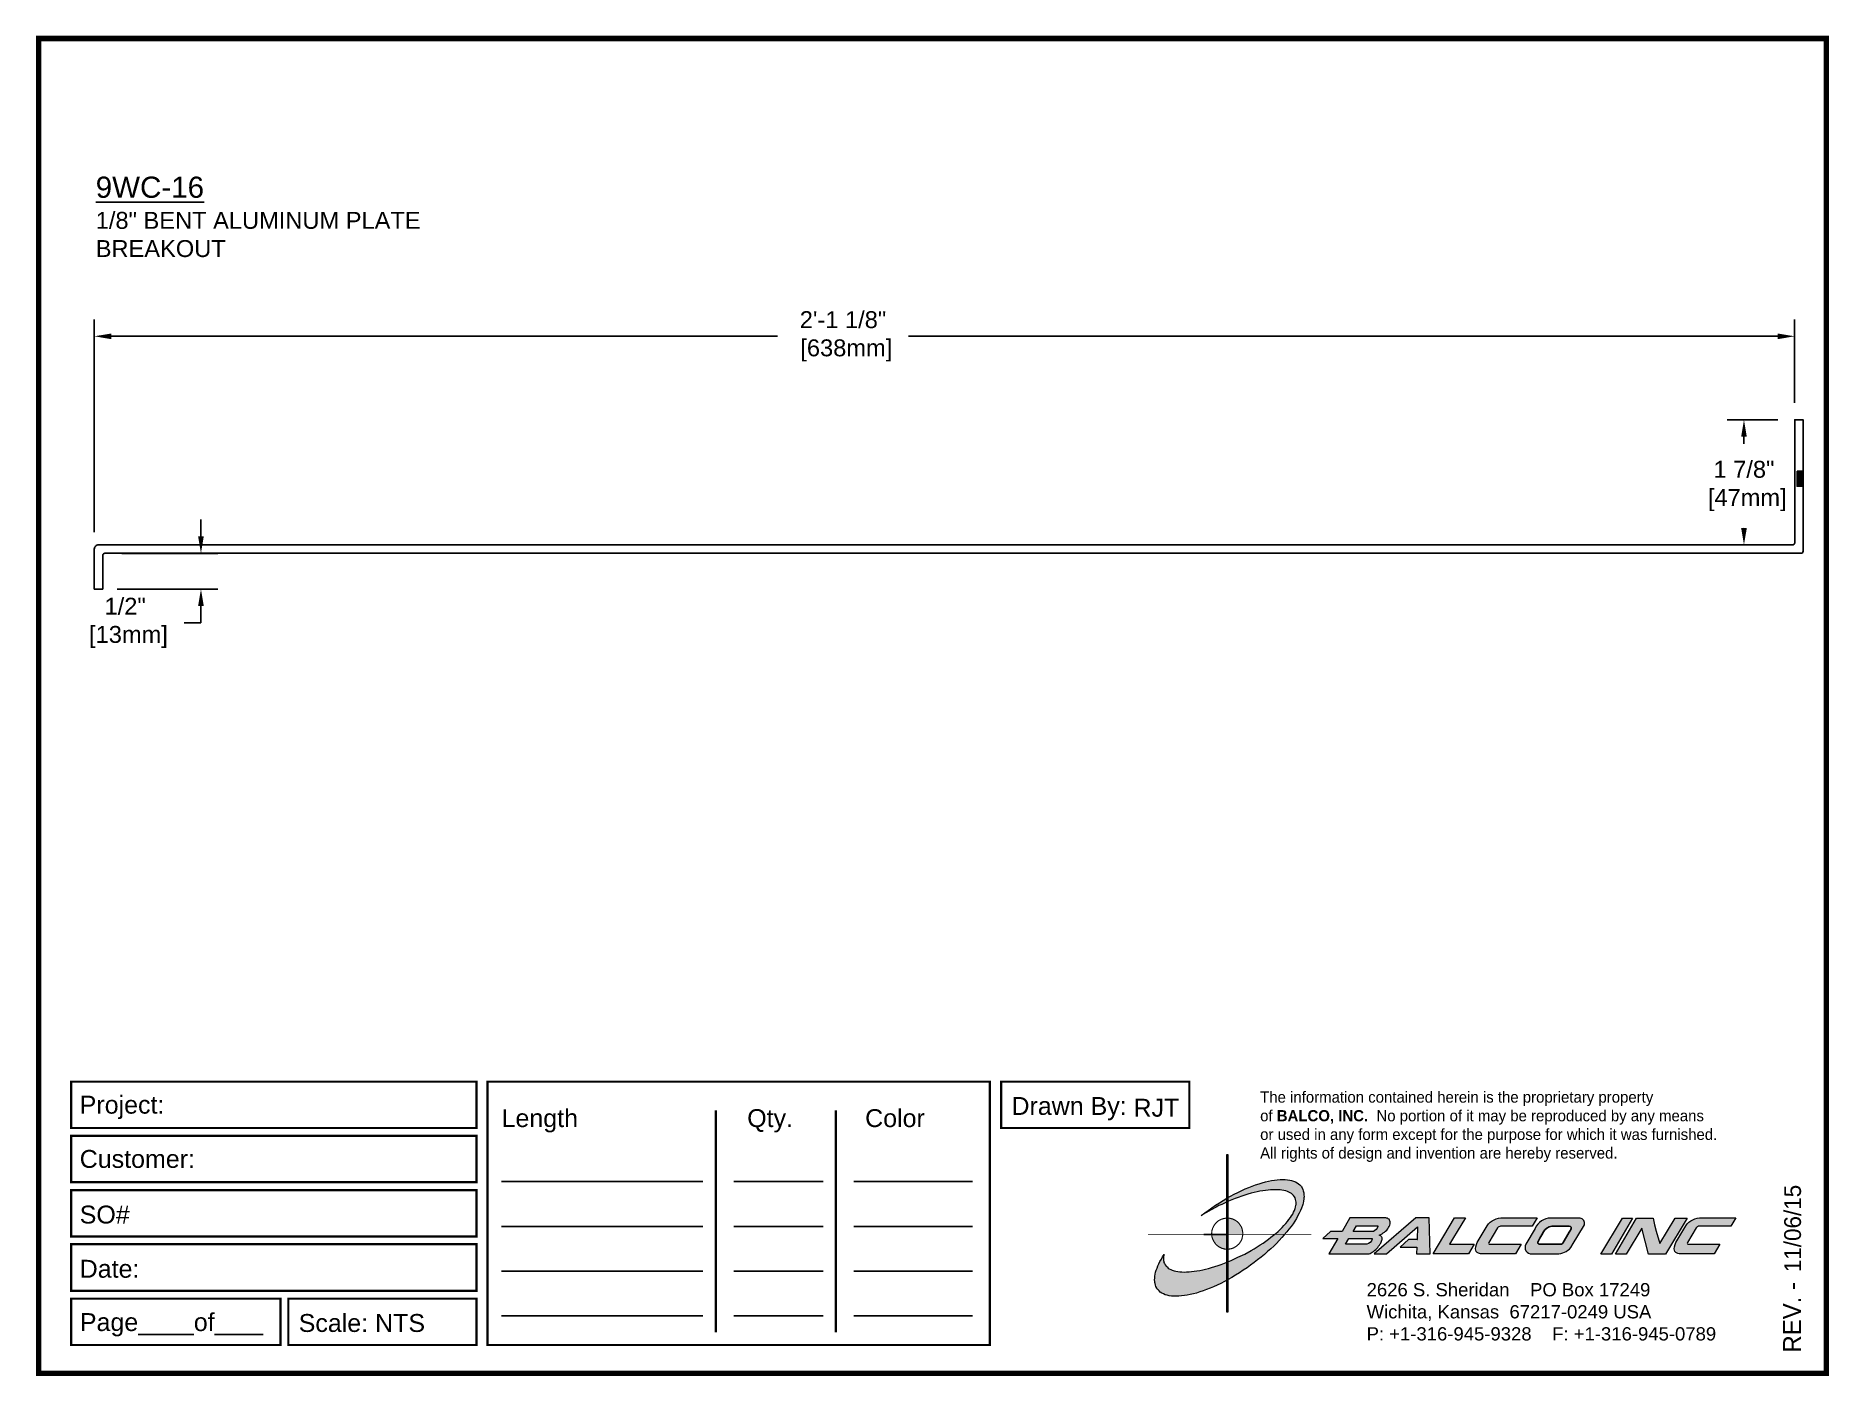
# Paper-space layout 'Breakout' of a CAD drawing. Header units: inches. Extents: x 0 to 10, y 0 to 7.5.
# The model-space entities are those that its viewports show. They can reach past a viewport. Long polylines and large blocks are cut down to what shows.
import ezdxf

# ---------------------------------------------------------------- set-up
doc = ezdxf.new("R2010")
doc.units = ezdxf.units.IN
doc.header["$MEASUREMENT"] = 0
for name, color, linetype in [('Border', 7, 'Continuous'), ('DIMENSIONS', 3, 'Continuous'), ('METALS', 7, 'Continuous'), ('TEXT', 2, 'Continuous')]:
    doc.layers.add(name, color=color, linetype=linetype)
doc.styles.add('ARIAL', font='arial.ttf')
doc.styles.add('Copyright', font='ERASDEMI.TTF')
doc.dimstyles.new('Arial', dxfattribs={"dimtxt": 0.25, "dimasz": 0.25, "dimexe": 0.25, "dimexo": 0.25, "dimgap": 0.25, "dimtad": 0, "dimtih": 1, "dimtoh": 1, "dimdec": 4, "dimzin": 3, "dimdsep": 46, "dimlunit": 4, "dimtxsty": 'ARIAL', "dimcen": 0.25, "dimadec": 0, "dimazin": 0, "dimtfac": 1, "dimtdec": 4, "dimtofl": 0, "dimtmove": 0, "dimatfit": 3, "dimfxl": 0, "dimfrac": 2, "dimtolj": 1, "dimtzin": 0, "dimarcsym": 0})

# ---------------------------------------------------------------- blocks, each defined once
blk = doc.blocks.new('ACADlogo')
h = blk.add_hatch(color=256)
h.paths.add_polyline_path([(-3.346, 1.223), (-3.351, 1.223), (-3.351, 0.979), (-3.346, 0.982)])
h.paths.add_polyline_path([(-3.346, 0.961), (-3.351, 0.959), (-3.351, 0.868), (-3.346, 0.868)])
h.paths.add_polyline_path([(-3.346, 0.777), (-3.351, 0.777), (-3.351, 0.699), (-3.351, 0.695), (-3.35, 0.695), (-3.346, 0.695)])
h.paths.add_polyline_path([(-3.346, 0.864), (-3.346, 0.868), (-3.35, 0.868), (-3.351, 0.868), (-3.351, 0.777), (-3.346, 0.777), (-3.346, 0.778), (-3.348, 0.778)])
h.paths.add_polyline_path([(-3.346, 0.524), (-3.351, 0.521), (-3.351, 0.342), (-3.346, 0.342)])
h.paths.add_polyline_path([(-3.346, 0.695), (-3.351, 0.695), (-3.351, 0.621), (-3.346, 0.623)])
h.paths.add_polyline_path([(-3.346, 0.623), (-3.351, 0.621), (-3.351, 0.521), (-3.346, 0.524)])
h.paths.add_polyline_path([(-3.346, 0.982), (-3.351, 0.979), (-3.351, 0.959), (-3.346, 0.961)])
h = blk.add_hatch(color=175)
h.paths.add_polyline_path([(-3.518, 0.573), (-3.534, 0.571), (-3.548, 0.569), (-3.562, 0.567), (-3.576, 0.567), (-3.589, 0.566), (-3.602, 0.567), (-3.614, 0.568), (-3.625, 0.569), (-3.636, 0.572), (-3.646, 0.574), (-3.656, 0.577), (-3.664, 0.581), (-3.673, 0.585), (-3.679, 0.589), (-3.685, 0.595), (-3.688, 0.598), (-3.691, 0.6), (-3.695, 0.607), (-3.699, 0.614), (-3.703, 0.621), (-3.704, 0.626), (-3.705, 0.631), (-3.706, 0.637), (-3.706, 0.642), (-3.705, 0.648), (-3.705, 0.653), (-3.703, 0.659), (-3.702, 0.665), (-3.71, 0.652), (-3.717, 0.639), (-3.725, 0.626), (-3.731, 0.613), (-3.737, 0.601), (-3.741, 0.589), (-3.746, 0.577), (-3.749, 0.566), (-3.751, 0.555), (-3.753, 0.544), (-3.754, 0.538), (-3.754, 0.533), (-3.755, 0.523), (-3.754, 0.513), (-3.753, 0.508), (-3.752, 0.503), (-3.75, 0.494), (-3.748, 0.486), (-3.743, 0.477), (-3.74, 0.473), (-3.738, 0.469), (-3.734, 0.465), (-3.73, 0.461), (-3.723, 0.455), (-3.715, 0.449), (-3.706, 0.445), (-3.695, 0.44), (-3.685, 0.437), (-3.674, 0.434), (-3.661, 0.432), (-3.648, 0.431), (-3.634, 0.431), (-3.62, 0.431), (-3.604, 0.433), (-3.588, 0.435), (-3.572, 0.438), (-3.556, 0.441), (-3.538, 0.445), (-3.52, 0.449), (-3.503, 0.456), (-3.483, 0.461), (-3.464, 0.469), (-3.445, 0.477), (-3.426, 0.485), (-3.406, 0.494), (-3.385, 0.503), (-3.364, 0.514), (-3.351, 0.521), (-3.351, 0.621), (-3.364, 0.616), (-3.382, 0.609), (-3.4, 0.603), (-3.418, 0.598), (-3.436, 0.592), (-3.453, 0.587), (-3.47, 0.583), (-3.486, 0.579), (-3.503, 0.576)])
h.paths.add_polyline_path([(-3.215, 0.687), (-3.251, 0.667), (-3.289, 0.649), (-3.327, 0.631), (-3.345, 0.623), (-3.346, 0.623), (-3.346, 0.524), (-3.343, 0.525), (-3.323, 0.537), (-3.302, 0.549), (-3.28, 0.563), (-3.259, 0.577), (-3.238, 0.59), (-3.218, 0.605), (-3.198, 0.62), (-3.179, 0.635), (-3.16, 0.65), (-3.141, 0.665), (-3.123, 0.681), (-3.106, 0.696), (-3.089, 0.712), (-3.074, 0.727), (-3.058, 0.743), (-3.043, 0.759), (-3.03, 0.775), (-3.028, 0.777), (-3.085, 0.777), (-3.091, 0.772), (-3.105, 0.761), (-3.118, 0.75), (-3.134, 0.739), (-3.149, 0.729), (-3.165, 0.718), (-3.182, 0.707), (-3.198, 0.697)])
h.paths.add_polyline_path([(-2.921, 1.009), (-2.922, 1.015), (-2.924, 1.02), (-2.926, 1.029), (-2.931, 1.038), (-2.934, 1.043), (-2.936, 1.047), (-2.94, 1.05), (-2.943, 1.054), (-2.951, 1.06), (-2.959, 1.066), (-2.968, 1.071), (-2.978, 1.075), (-2.989, 1.079), (-3, 1.081), (-3.013, 1.083), (-3.026, 1.084), (-3.04, 1.084), (-3.054, 1.084), (-3.07, 1.083), (-3.085, 1.081), (-3.102, 1.079), (-3.118, 1.075), (-3.136, 1.07), (-3.153, 1.066), (-3.171, 1.06), (-3.191, 1.054), (-3.21, 1.047), (-3.229, 1.039), (-3.248, 1.031), (-3.268, 1.022), (-3.289, 1.012), (-3.31, 1.002), (-3.33, 0.991), (-3.346, 0.982), (-3.346, 0.961), (-3.342, 0.962), (-3.323, 0.971), (-3.305, 0.978), (-3.287, 0.984), (-3.268, 0.991), (-3.251, 0.996), (-3.234, 1.002), (-3.216, 1.007), (-3.199, 1.011), (-3.182, 1.015), (-3.167, 1.018), (-3.15, 1.021), (-3.136, 1.023), (-3.121, 1.025), (-3.107, 1.026), (-3.093, 1.026), (-3.079, 1.027), (-3.067, 1.026), (-3.054, 1.026), (-3.043, 1.025), (-3.032, 1.022), (-3.022, 1.02), (-3.013, 1.016), (-3.004, 1.013), (-2.997, 1.009), (-2.989, 1.005), (-2.983, 0.999), (-2.98, 0.996), (-2.978, 0.994), (-2.973, 0.987), (-2.969, 0.981), (-2.967, 0.973), (-2.965, 0.965), (-2.964, 0.957), (-2.964, 0.949), (-2.964, 0.944), (-2.965, 0.94), (-2.967, 0.93), (-2.969, 0.921), (-2.973, 0.911), (-2.978, 0.901), (-2.983, 0.891), (-2.989, 0.881), (-2.996, 0.871), (-3.004, 0.86), (-3.012, 0.849), (-3.021, 0.838), (-3.032, 0.827), (-3.042, 0.816), (-3.053, 0.805), (-3.065, 0.794), (-3.077, 0.783), (-3.085, 0.777), (-3.028, 0.777), (-3.016, 0.791), (-3.004, 0.806), (-2.992, 0.822), (-2.981, 0.837), (-2.971, 0.852), (-2.962, 0.866), (-2.954, 0.882), (-2.946, 0.896), (-2.939, 0.91), (-2.934, 0.924), (-2.929, 0.938), (-2.926, 0.944), (-2.925, 0.951), (-2.922, 0.963), (-2.92, 0.975), (-2.92, 0.982), (-2.919, 0.987), (-2.92, 0.999), (-2.92, 1.005)])
h.paths.add_polyline_path([(-3.372, 0.966), (-3.393, 0.953), (-3.415, 0.94), (-3.435, 0.925), (-3.455, 0.911), (-3.475, 0.897), (-3.494, 0.882), (-3.468, 0.898), (-3.439, 0.915), (-3.41, 0.93), (-3.396, 0.938), (-3.38, 0.945), (-3.351, 0.959), (-3.351, 0.979)])
h = blk.add_hatch(color=256)
h.paths.add_polyline_path([(-3.268, 0.814), (-3.27, 0.819), (-3.273, 0.824), (-3.276, 0.828), (-3.279, 0.833), (-3.282, 0.837), (-3.286, 0.841), (-3.29, 0.845), (-3.294, 0.849), (-3.298, 0.852), (-3.303, 0.855), (-3.308, 0.858), (-3.313, 0.86), (-3.318, 0.863), (-3.323, 0.864), (-3.328, 0.866), (-3.334, 0.867), (-3.339, 0.868), (-3.345, 0.868), (-3.346, 0.868), (-3.346, 0.777), (-3.335, 0.777), (-3.262, 0.777), (-3.262, 0.781), (-3.262, 0.787), (-3.263, 0.792), (-3.264, 0.798), (-3.265, 0.803), (-3.266, 0.808)])
h.paths.add_polyline_path([(-3.351, 0.777), (-3.436, 0.777), (-3.435, 0.773), (-3.435, 0.768), (-3.434, 0.762), (-3.432, 0.757), (-3.431, 0.752), (-3.428, 0.747), (-3.426, 0.742), (-3.423, 0.737), (-3.42, 0.732), (-3.417, 0.728), (-3.414, 0.723), (-3.41, 0.719), (-3.406, 0.716), (-3.401, 0.712), (-3.397, 0.709), (-3.392, 0.706), (-3.387, 0.704), (-3.382, 0.701), (-3.377, 0.699), (-3.372, 0.698), (-3.367, 0.696), (-3.361, 0.695), (-3.356, 0.695), (-3.351, 0.695)])
h.paths.add_polyline_path([(-3.346, 0.868), (-3.35, 0.868), (-3.351, 0.868), (-3.351, 0.777), (-3.346, 0.777)])
h = blk.add_hatch(color=256)
h.paths.add_polyline_path([(-2.438, 0.844, 0.412988), (-2.461, 0.869), (-2.663, 0.869), (-2.707, 0.794), (-2.771, 0.794), (-2.815, 0.755), (-2.73, 0.755), (-2.781, 0.668), (-2.563, 0.668, 0.107996), (-2.538, 0.677, 0.108939), (-2.494, 0.724, 0.080345), (-2.483, 0.745, 0.419497), (-2.499, 0.773, 0.149928), (-2.447, 0.815, 0.134283)])
h.paths.add_polyline_path([(-2.507, 0.821, -0.209012), (-2.532, 0.794), (-2.538, 0.794), (-2.646, 0.794), (-2.627, 0.825), (-2.51, 0.825, -0.56619)], flags=16)
h.paths.add_polyline_path([(-2.538, 0.75, -0.241309), (-2.569, 0.722), (-2.688, 0.722), (-2.669, 0.755), (-2.541, 0.755, -0.56619)], flags=16)
for points in [[(-2.285, 0.819), (-2.287, 0.748), (-2.335, 0.748), (-2.383, 0.705), (-2.29, 0.705), (-2.292, 0.668), (-2.215, 0.668), (-2.221, 0.869), (-2.295, 0.869), (-2.527, 0.668), (-2.458, 0.668)], [(-2.018, 0.869), (-2.079, 0.869), (-2.198, 0.668), (-2, 0.668), (-1.968, 0.722), (-2.107, 0.722), (-2.085, 0.759), (-2.064, 0.794)], [(-1.617, 0.869), (-1.807, 0.869, 0.270182), (-1.896, 0.825), (-1.946, 0.742, 0.109019), (-1.961, 0.695, 0.340665), (-1.945, 0.672, 0.129907), (-1.923, 0.668), (-1.738, 0.668), (-1.706, 0.722), (-1.878, 0.722), (-1.882, 0.722, -0.601242), (-1.887, 0.731), (-1.838, 0.813, -0.253048), (-1.821, 0.823), (-1.645, 0.823)], [(-1.083, 0.867), (-1.14, 0.867), (-1.261, 0.667), (-1.26, 0.667), (-1.202, 0.667)], [(-0.96, 0.83), (-0.969, 0.867), (-1.061, 0.867), (-1.179, 0.667), (-1.12, 0.667), (-1.031, 0.812), (-0.995, 0.667), (-0.9, 0.667), (-0.778, 0.867), (-0.846, 0.867), (-0.931, 0.727), (-0.951, 0.795)], [(-0.507, 0.869), (-0.697, 0.869, 0.270182), (-0.786, 0.825), (-0.836, 0.742, 0.109019), (-0.85, 0.695, 0.340665), (-0.835, 0.672, 0.129907), (-0.812, 0.668), (-0.628, 0.668), (-0.595, 0.722), (-0.768, 0.722), (-0.772, 0.722, -0.601242), (-0.777, 0.731), (-0.728, 0.813, -0.253048), (-0.71, 0.823), (-0.534, 0.823)], [(-3.346, 0.623), (-3.351, 0.621), (-3.351, 0.521), (-3.346, 0.524)]]:
    blk.add_hatch(color=256).paths.add_polyline_path(points)
h = blk.add_hatch(color=256)
h.paths.add_polyline_path([(-1.377, 0.868), (-1.383, 0.868), (-1.383, 0.868), (-1.44, 0.868), (-1.492, 0.868), (-1.541, 0.868, 0.297712), (-1.628, 0.811), (-1.68, 0.723, 0.585116), (-1.646, 0.668), (-1.506, 0.668, 0.210586), (-1.429, 0.703), (-1.415, 0.726), (-1.389, 0.769), (-1.352, 0.831, 0.4352)])
h.paths.add_polyline_path([(-1.437, 0.823, -0.603783), (-1.428, 0.805), (-1.431, 0.801), (-1.434, 0.796), (-1.438, 0.789), (-1.474, 0.728, -0.229001), (-1.489, 0.722), (-1.494, 0.722), (-1.501, 0.722), (-1.597, 0.722), (-1.604, 0.722, -0.492401), (-1.613, 0.734), (-1.601, 0.757), (-1.591, 0.775), (-1.582, 0.791, -0.238368), (-1.535, 0.823)], flags=16)
for q in [(-3.48, 0.777), (-3.351, 0.642)]:
    blk.add_line((-3.351, 0.777), q)
at = {"color": 7, "lineweight": 0}
for points in [[(-3.351, 1.223), (-3.346, 1.223), (-3.346, 0.342), (-3.351, 0.342), (-3.351, 1.223)], [(-2.292, 0.668), (-2.215, 0.668), (-2.221, 0.869), (-2.295, 0.869), (-2.527, 0.668), (-2.458, 0.668), (-2.285, 0.819), (-2.287, 0.748), (-2.286, 0.748), (-2.335, 0.748), (-2.383, 0.705), (-2.29, 0.705), (-2.292, 0.668), (-2.292, 0.668)], [(-2.198, 0.668), (-2.079, 0.869), (-2.018, 0.869), (-2.064, 0.794), (-2.085, 0.759), (-2.107, 0.722), (-1.968, 0.722), (-2, 0.668), (-2.198, 0.668), (-2.198, 0.668)], [(-1.383, 0.868), (-1.383, 0.868)], [(-1.261, 0.667), (-1.14, 0.867), (-1.083, 0.867), (-1.202, 0.667), (-1.26, 0.667), (-1.261, 0.667), (-1.261, 0.667)], [(-0.9, 0.667), (-0.995, 0.667), (-1.031, 0.812), (-1.12, 0.667), (-1.179, 0.667), (-1.061, 0.867), (-0.969, 0.867), (-0.96, 0.83), (-0.951, 0.795), (-0.931, 0.727), (-0.846, 0.867), (-0.778, 0.867), (-0.9, 0.667), (-0.9, 0.667)]]:
    blk.add_lwpolyline(points, dxfattribs=at)
at = {"color": 175, "lineweight": 0}
blk.add_lwpolyline([(-2.926, 1.029), (-2.924, 1.02), (-2.922, 1.015), (-2.921, 1.009), (-2.92, 1.005), (-2.92, 0.999), (-2.919, 0.987), (-2.92, 0.982), (-2.92, 0.975), (-2.922, 0.963), (-2.925, 0.951), (-2.926, 0.944), (-2.929, 0.938), (-2.934, 0.924), (-2.939, 0.91), (-2.946, 0.896), (-2.954, 0.882), (-2.962, 0.866), (-2.971, 0.852), (-2.981, 0.837), (-2.992, 0.822), (-3.004, 0.806), (-3.016, 0.791), (-3.03, 0.775), (-3.043, 0.759), (-3.058, 0.743), (-3.074, 0.727), (-3.089, 0.712), (-3.106, 0.696), (-3.123, 0.681), (-3.141, 0.665), (-3.16, 0.65), (-3.179, 0.635), (-3.198, 0.62), (-3.218, 0.605), (-3.238, 0.59), (-3.259, 0.577), (-3.28, 0.563), (-3.302, 0.549), (-3.323, 0.537), (-3.343, 0.525), (-3.364, 0.514), (-3.385, 0.503), (-3.406, 0.494), (-3.426, 0.485), (-3.445, 0.477), (-3.464, 0.469), (-3.483, 0.461), (-3.503, 0.456), (-3.52, 0.449), (-3.538, 0.445), (-3.556, 0.441), (-3.572, 0.438), (-3.588, 0.435), (-3.604, 0.433), (-3.62, 0.431), (-3.634, 0.431), (-3.648, 0.431), (-3.661, 0.432), (-3.674, 0.434), (-3.685, 0.437), (-3.695, 0.44), (-3.706, 0.445), (-3.715, 0.449), (-3.723, 0.455), (-3.73, 0.461), (-3.734, 0.465), (-3.738, 0.469), (-3.74, 0.473), (-3.743, 0.477), (-3.748, 0.486), (-3.75, 0.494), (-3.752, 0.503), (-3.753, 0.508), (-3.754, 0.513), (-3.755, 0.523), (-3.754, 0.533), (-3.754, 0.538), (-3.753, 0.544), (-3.751, 0.555), (-3.749, 0.566), (-3.746, 0.577), (-3.741, 0.589), (-3.737, 0.601), (-3.731, 0.613), (-3.725, 0.626), (-3.717, 0.639), (-3.71, 0.652), (-3.702, 0.665), (-3.703, 0.659), (-3.705, 0.653), (-3.705, 0.648), (-3.706, 0.642), (-3.706, 0.637), (-3.705, 0.631), (-3.704, 0.626), (-3.703, 0.621), (-3.699, 0.614), (-3.695, 0.607), (-3.691, 0.6), (-3.688, 0.598), (-3.685, 0.595), (-3.679, 0.589), (-3.673, 0.585), (-3.664, 0.581), (-3.656, 0.577), (-3.646, 0.574), (-3.636, 0.572), (-3.625, 0.569), (-3.614, 0.568), (-3.602, 0.567), (-3.589, 0.566), (-3.576, 0.567), (-3.562, 0.567), (-3.548, 0.569), (-3.534, 0.571), (-3.518, 0.573), (-3.503, 0.576), (-3.486, 0.579), (-3.47, 0.583), (-3.453, 0.587), (-3.436, 0.592), (-3.418, 0.598), (-3.4, 0.603), (-3.382, 0.609), (-3.364, 0.616), (-3.345, 0.623), (-3.327, 0.631), (-3.289, 0.649), (-3.251, 0.667), (-3.215, 0.687), (-3.198, 0.697), (-3.182, 0.707), (-3.165, 0.718), (-3.149, 0.729), (-3.134, 0.739), (-3.118, 0.75), (-3.105, 0.761), (-3.091, 0.772), (-3.077, 0.783), (-3.065, 0.794), (-3.053, 0.805), (-3.042, 0.816), (-3.032, 0.827), (-3.021, 0.838), (-3.012, 0.849), (-3.004, 0.86), (-2.996, 0.871), (-2.989, 0.881), (-2.983, 0.891), (-2.978, 0.901), (-2.973, 0.911), (-2.969, 0.921), (-2.967, 0.93), (-2.965, 0.94), (-2.964, 0.944), (-2.964, 0.949), (-2.964, 0.957), (-2.965, 0.965), (-2.967, 0.973), (-2.969, 0.981), (-2.973, 0.987), (-2.978, 0.994), (-2.98, 0.996), (-2.983, 0.999), (-2.989, 1.005), (-2.997, 1.009), (-3.004, 1.013), (-3.013, 1.016), (-3.022, 1.02), (-3.032, 1.022), (-3.043, 1.025), (-3.054, 1.026), (-3.067, 1.026), (-3.079, 1.027), (-3.093, 1.026), (-3.107, 1.026), (-3.121, 1.025), (-3.136, 1.023), (-3.15, 1.021), (-3.167, 1.018), (-3.182, 1.015), (-3.199, 1.011), (-3.216, 1.007), (-3.234, 1.002), (-3.251, 0.996), (-3.268, 0.991), (-3.287, 0.984), (-3.305, 0.978), (-3.323, 0.971), (-3.342, 0.962), (-3.38, 0.945), (-3.396, 0.938), (-3.41, 0.93), (-3.439, 0.915), (-3.468, 0.898), (-3.494, 0.882), (-3.475, 0.897), (-3.455, 0.911), (-3.435, 0.925), (-3.415, 0.94), (-3.393, 0.953), (-3.372, 0.966), (-3.351, 0.979), (-3.33, 0.991), (-3.31, 1.002), (-3.289, 1.012), (-3.268, 1.022), (-3.248, 1.031), (-3.229, 1.039), (-3.21, 1.047), (-3.191, 1.054), (-3.171, 1.06), (-3.153, 1.066), (-3.136, 1.07), (-3.118, 1.075), (-3.102, 1.079), (-3.085, 1.081), (-3.07, 1.083), (-3.054, 1.084), (-3.04, 1.084), (-3.026, 1.084), (-3.013, 1.083), (-3, 1.081), (-2.989, 1.079), (-2.978, 1.075), (-2.968, 1.071), (-2.959, 1.066), (-2.951, 1.06), (-2.943, 1.054), (-2.94, 1.05), (-2.936, 1.047), (-2.934, 1.043), (-2.931, 1.038), (-2.926, 1.029), (-2.926, 1.029)], dxfattribs=at)
at = {"color": 7, "lineweight": 0, "const_width": 0.0064}
blk.add_lwpolyline([(-3.262, 0.781), (-3.262, 0.787), (-3.263, 0.792), (-3.264, 0.798), (-3.265, 0.803), (-3.266, 0.808), (-3.268, 0.814), (-3.27, 0.819), (-3.273, 0.824), (-3.276, 0.828), (-3.279, 0.833), (-3.282, 0.837), (-3.286, 0.841), (-3.29, 0.845), (-3.294, 0.849), (-3.298, 0.852), (-3.303, 0.855), (-3.308, 0.858), (-3.313, 0.86), (-3.318, 0.863), (-3.323, 0.864), (-3.328, 0.866), (-3.334, 0.867), (-3.339, 0.868), (-3.345, 0.868), (-3.35, 0.868), (-3.356, 0.868), (-3.361, 0.867), (-3.367, 0.866), (-3.372, 0.865), (-3.377, 0.863), (-3.382, 0.862), (-3.387, 0.859), (-3.392, 0.857), (-3.397, 0.854), (-3.401, 0.851), (-3.406, 0.847), (-3.41, 0.843), (-3.414, 0.839), (-3.417, 0.835), (-3.42, 0.831), (-3.423, 0.826), (-3.426, 0.821), (-3.428, 0.816), (-3.431, 0.811), (-3.432, 0.806), (-3.434, 0.801), (-3.435, 0.795), (-3.435, 0.79), (-3.436, 0.784), (-3.436, 0.779), (-3.435, 0.773), (-3.435, 0.768), (-3.434, 0.762), (-3.432, 0.757), (-3.431, 0.752), (-3.428, 0.747), (-3.426, 0.742), (-3.423, 0.737), (-3.42, 0.732), (-3.417, 0.728), (-3.414, 0.723), (-3.41, 0.719), (-3.406, 0.716), (-3.401, 0.712), (-3.397, 0.709), (-3.392, 0.706), (-3.387, 0.704), (-3.382, 0.701), (-3.377, 0.699), (-3.372, 0.698), (-3.367, 0.696), (-3.361, 0.695), (-3.356, 0.695), (-3.35, 0.695), (-3.345, 0.695), (-3.339, 0.695), (-3.334, 0.696), (-3.328, 0.697), (-3.323, 0.698), (-3.318, 0.7), (-3.313, 0.702), (-3.308, 0.705), (-3.303, 0.708), (-3.298, 0.711), (-3.294, 0.714), (-3.29, 0.718), (-3.286, 0.721), (-3.282, 0.726), (-3.279, 0.73), (-3.276, 0.734), (-3.273, 0.739), (-3.27, 0.744), (-3.268, 0.749), (-3.266, 0.754), (-3.265, 0.76), (-3.264, 0.765), (-3.263, 0.77), (-3.262, 0.776), (-3.262, 0.781)], dxfattribs=at)
at = {"color": 7, "lineweight": 0}
for points in [[(-2.447, 0.815, 0.130368), (-2.438, 0.843, 0.448367), (-2.463, 0.869), (-2.663, 0.869), (-2.707, 0.794), (-2.771, 0.794), (-2.815, 0.755), (-2.73, 0.755), (-2.781, 0.668), (-2.563, 0.668, 0.107996), (-2.538, 0.677, 0.108939), (-2.494, 0.724, 0.077395), (-2.484, 0.744, 0.430878), (-2.499, 0.773, 0.149928)], [(-2.507, 0.821, -0.209012), (-2.532, 0.794), (-2.538, 0.794), (-2.646, 0.794), (-2.627, 0.825), (-2.512, 0.825), (-2.509, 0.825, -0.531288)], [(-1.838, 0.813), (-1.887, 0.731, 0.587385), (-1.882, 0.722), (-1.878, 0.722), (-1.706, 0.722), (-1.738, 0.668), (-1.923, 0.668, -0.129907), (-1.945, 0.672, -0.349839), (-1.961, 0.696, -0.107341), (-1.946, 0.742), (-1.896, 0.825, -0.270182), (-1.807, 0.869), (-1.617, 0.869), (-1.645, 0.823), (-1.821, 0.823, 0.252436)], [(-1.68, 0.723, 0.585116), (-1.646, 0.668), (-1.506, 0.668, 0.210586), (-1.429, 0.703), (-1.415, 0.726), (-1.389, 0.769), (-1.352, 0.831, 0.4352), (-1.377, 0.868), (-1.383, 0.868), (-1.383, 0.868), (-1.44, 0.868), (-1.492, 0.868), (-1.541, 0.868, 0.297712), (-1.628, 0.811)], [(-0.728, 0.813), (-0.777, 0.731, 0.587385), (-0.772, 0.722), (-0.768, 0.722), (-0.595, 0.722), (-0.628, 0.668), (-0.812, 0.668, -0.129907), (-0.835, 0.672, -0.349839), (-0.85, 0.696, -0.107341), (-0.836, 0.742), (-0.786, 0.825, -0.270182), (-0.697, 0.869), (-0.507, 0.869), (-0.534, 0.823), (-0.71, 0.823, 0.252436)], [(-2.569, 0.722), (-2.688, 0.722), (-2.669, 0.755), (-2.543, 0.755), (-2.54, 0.755, -0.531288), (-2.538, 0.75, -0.241309)]]:
    blk.add_lwpolyline(points, format="xyb", close=True, dxfattribs=at)
blk.add_lwpolyline([(-1.437, 0.823), (-1.535, 0.823, 0.238368), (-1.582, 0.791), (-1.591, 0.775), (-1.601, 0.757), (-1.613, 0.734, 0.490298), (-1.604, 0.722), (-1.597, 0.722), (-1.501, 0.722), (-1.494, 0.722), (-1.489, 0.722, 0.229001), (-1.474, 0.728), (-1.438, 0.789), (-1.434, 0.796), (-1.431, 0.801), (-1.428, 0.805, 0.603783)], format="xyb", close=True)
blk.add_lwpolyline([(-2.879, 0.777, 0.00455, 0.00455, 0), (-3.791, 0.777, 0.00183, 0.00183, 0), (-3.791, 0.777, 0.00183, 0.00183, 0)], format="xyseb", dxfattribs=at)
blk = doc.blocks.new('Quantity Data')
at = {"layer": 'Border', "color": 253}
for p, q in [((2.755, 1.254), (3.881, 1.254)), ((4.054, 1.254), (4.553, 1.254)), ((4.725, 1.254), (5.389, 1.254)), ((2.755, 1.004), (3.881, 1.004)), ((4.054, 1.004), (4.553, 1.004)), ((4.725, 1.004), (5.389, 1.004)), ((2.755, 0.754), (3.881, 0.754)), ((4.054, 0.754), (4.553, 0.754)), ((4.725, 0.754), (5.389, 0.754)), ((2.755, 0.504), (3.881, 0.504)), ((4.054, 0.504), (4.553, 0.504)), ((4.725, 0.504), (5.389, 0.504))]:
    blk.add_line(p, q, dxfattribs=at)
at = {"layer": 'Border', "const_width": 0.0125}
blk.add_lwpolyline([(5.485, 0.341), (2.678, 0.341), (2.678, 1.813), (5.485, 1.813)], close=True, dxfattribs=at)
for points in [[(3.953, 1.653), (3.953, 0.412)], [(4.625, 1.653), (4.625, 0.412)]]:
    blk.add_lwpolyline(points, dxfattribs=at)
at = {"layer": 'Border', "style": 'ARIAL'}
for s, p in [('Length', (2.756, 1.559)), ('Qty.', (4.129, 1.559)), ('Color', (4.788, 1.559))]:
    blk.add_text(s, height=0.1, dxfattribs=at).set_placement(p)
blk = doc.blocks.new('Drawn By')
at = {"layer": 'Border', "const_width": 0.0125}
blk.add_lwpolyline([(5.38, 1.813), (6.432, 1.813), (6.432, 1.554), (5.38, 1.554)], close=True, dxfattribs=at)
at = {"layer": 'Border', "style": 'ARIAL'}
blk.add_text('Drawn By: ', height=0.1, dxfattribs=at).set_placement((5.438, 1.627))
blk.add_attdef('XXX', (6.12, 1.617), '', height=0.1, dxfattribs=at)
blk = doc.blocks.new('Project Info')
at = {"layer": 'Border', "const_width": 0.0125}
for points in [[(0.182, 1.813), (2.448, 1.813), (2.448, 1.554), (0.182, 1.554)], [(0.182, 1.51), (2.448, 1.51), (2.448, 1.251), (0.182, 1.251)], [(0.182, 1.207), (2.448, 1.207), (2.448, 0.947), (0.182, 0.947)], [(0.182, 0.904), (2.448, 0.904), (2.448, 0.644), (0.182, 0.644)], [(0.182, 0.6), (1.352, 0.6), (1.352, 0.341), (0.182, 0.341)], [(1.396, 0.6), (2.448, 0.6), (2.448, 0.341), (1.396, 0.341)]]:
    blk.add_lwpolyline(points, close=True, dxfattribs=at)
at = {"layer": 'Border', "style": 'ARIAL'}
for s, p in [('Project:', (0.23, 1.634)), ('Customer:', (0.23, 1.331)), ('SO#', (0.23, 1.02)), ('Date:', (0.23, 0.717)), ('Page%%u        %%uof%%u       ', (0.231, 0.419)), ('Scale: NTS', (1.454, 0.414))]:
    blk.add_text(s, height=0.1, dxfattribs=at).set_placement(p)
blk = doc.blocks.new('REV')
at = {"style": 'Copyright'}
blk.add_text('REV. -', height=0.1, rotation=90, dxfattribs=at).set_placement((-0.142, 0.117))
at = {"style": 'Copyright', "flags": 4}
blk.add_attdef('REVISIONDATE', (-0.142, 0.566), '', height=0.0938, rotation=90, dxfattribs=at)
blk = doc.blocks.new('*D17')
at = {"layer": 'Defpoints', "color": 0}
for p in [(42.256, 11.526), (67.381, 10.292), (42.256, 8.382)]:
    blk.add_point(p, dxfattribs=at)
at = {"layer": 'DIMENSIONS', "color": 0, "lineweight": -2}
for p, q in [((42.256, 8.632), (42.256, 11.776)), ((67.381, 10.542), (67.381, 11.776)), ((42.506, 11.526), (52.352, 11.526)), ((67.131, 11.526), (54.285, 11.526))]:
    blk.add_line(p, q, dxfattribs=at)
at = {"layer": 'DIMENSIONS', "color": 0}
for points in [[(42.506, 11.567), (42.506, 11.484), (42.256, 11.526)], [(67.131, 11.567), (67.131, 11.484), (67.381, 11.526)]]:
    blk.add_solid(points, dxfattribs=at)
at = {"layer": 'DIMENSIONS', "color": 0, "insert": (53.319, 11.526), "char_height": 0.25, "attachment_point": 5, "style": 'ARIAL'}
blk.add_mtext('\\A1;2\'-1 1/8"\\P [638mm]', dxfattribs=at)
blk = doc.blocks.new('*D18')
at = {"layer": 'Defpoints', "color": 0}
for p in [(42.412, 8.319), (43.832, 8.319), (42.346, 7.792)]:
    blk.add_point(p, dxfattribs=at)
at = {"layer": 'DIMENSIONS', "color": 0, "lineweight": -2}
for p, q in [((43.832, 8.569), (43.832, 8.819)), ((42.662, 8.319), (44.082, 8.319)), ((42.596, 7.792), (44.082, 7.792)), ((43.832, 7.542), (43.832, 7.292)), ((43.832, 7.292), (43.582, 7.292))]:
    blk.add_line(p, q, dxfattribs=at)
at = {"layer": 'DIMENSIONS', "color": 0}
for points in [[(43.79, 8.569), (43.873, 8.569), (43.832, 8.319)], [(43.79, 7.542), (43.873, 7.542), (43.832, 7.792)]]:
    blk.add_solid(points, dxfattribs=at)
at = {"layer": 'DIMENSIONS', "color": 0, "insert": (42.712, 7.292), "char_height": 0.25, "attachment_point": 5, "style": 'ARIAL'}
blk.add_mtext('\\A1;1/2"\\P [13mm]', dxfattribs=at)
blk = doc.blocks.new('*D19')
at = {"layer": 'Defpoints', "color": 0}
for p in [(67.381, 10.292), (66.632, 8.444), (67.162, 8.444)]:
    blk.add_point(p, dxfattribs=at)
at = {"layer": 'DIMENSIONS', "color": 0, "lineweight": -2}
for p, q in [((67.131, 10.292), (66.382, 10.292)), ((66.632, 10.042), (66.632, 9.935)), ((66.632, 8.694), (66.632, 8.695)), ((66.912, 8.444), (66.382, 8.444))]:
    blk.add_line(p, q, dxfattribs=at)
at = {"layer": 'DIMENSIONS', "color": 0}
for points in [[(66.59, 10.042), (66.674, 10.042), (66.632, 10.292)], [(66.59, 8.694), (66.674, 8.694), (66.632, 8.444)]]:
    blk.add_solid(points, dxfattribs=at)
at = {"layer": 'DIMENSIONS', "color": 0, "insert": (66.632, 9.315), "char_height": 0.25, "attachment_point": 5, "style": 'ARIAL'}
blk.add_mtext('\\A1;1 7/8"\\P [47mm]', dxfattribs=at)

msp = doc.modelspace()

# ---------------------------------------------------------------- hatches: boundary and pattern name
at = {"layer": 'METALS'}
msp.add_hatch(color=256, dxfattribs=at).paths.add_polyline_path([(67.4161938, 9.3096762), (67.5061938, 9.3096762), (67.5061938, 9.534282), (67.4161938, 9.534282)])

# ---------------------------------------------------------------- linework, layer by layer
msp.add_lwpolyline([(42.2561938, 7.7919791), (42.2561938, 8.3819791, -0.4142135624), (42.3186938, 8.4444791), (67.3499438, 8.4444791, 0.4142135624), (67.3811938, 8.4757291), (67.3811938, 10.2919791), (67.5061938, 10.2919791), (67.5061938, 8.3507291, -0.4142135624), (67.4749438, 8.3194791), (42.4124438, 8.3194791, 0.4142135624), (42.3811938, 8.2882291), (42.3811938, 7.7919791)], format="xyb", close=True, dxfattribs=at)
msp.add_lwpolyline([(67.4161938, 9.534282), (67.5061938, 9.534282), (67.5061938, 9.3096762), (67.4161938, 9.3096762)], close=True, dxfattribs=at)

# ---------------------------------------------------------------- texts
at = {"layer": 'TEXT', "insert": (42.2766994, 13.8850667), "char_height": 0.3125, "width": 5.1875, "attachment_point": 1, "style": 'ARIAL'}
msp.add_mtext('{\\L9WC-16\\P\\H0.8x;\\l1/8" BENT ALUMINUM PLATE\\PBREAKOUT}', dxfattribs=at)

# ---------------------------------------------------------------- dimensions: what is measured, and where the dimension line sits
at = {"layer": 'DIMENSIONS'}
dim = msp.add_linear_dim(base=(42.2561938, 11.5258133), p1=(67.3811938, 10.2919791), p2=(42.2561938, 8.3819791), dimstyle='Arial', override={"dimpost": '\\X'}, dxfattribs=at)
dim.commit()
dim.dimension.update_dxf_attribs({"geometry": '*D17', "text_midpoint": (53.3186938, 11.5258133), "dimtype": 160})
for base, p1, p2, picture, middle in [((66.6318732, 8.4444791), (67.3811938, 10.2919791), (67.1624438, 8.4444791), '*D19', (66.6318732, 9.3149191)), ((43.8315523, 8.3194791), (42.3461938, 7.7919791), (42.4124438, 8.3194791), '*D18', (42.7121798, 7.2919791))]:
    dim = msp.add_linear_dim(base=base, p1=p1, p2=p2, angle=90, dimstyle='Arial', override={"dimpost": '\\X'}, dxfattribs=at)
    dim.commit()
    dim.dimension.update_dxf_attribs({"geometry": picture, "text_midpoint": middle, "dimtype": 160})

psp = doc.layouts.new('Breakout')

# ---------------------------------------------------------------- linework, layer by layer
at = {"layer": 'Border', "const_width": 0.03}
psp.add_lwpolyline([(0.015, 7.476), (10.008, 7.476), (10.008, 0.015), (0.015, 0.015)], close=True, dxfattribs=at)

# ---------------------------------------------------------------- block references
for name, p in [('Project Info', (0.015, -0.167)), ('Quantity Data', (-0.153, -0.167))]:
    psp.add_blockref(name, p)
psp.add_blockref('Drawn By', (0.015, -0.167)).add_auto_attribs({'XXX': 'RJT'})
at = {"layer": 'Border'}
psp.add_blockref('ACADlogo', (10.008, 0.015), dxfattribs=at)
at = {"layer": 'TEXT'}
psp.add_blockref('REV', (10.008, 0.015), dxfattribs=at).add_auto_attribs({'REVISIONDATE': '11/06/15'})

# ---------------------------------------------------------------- texts
at = {"insert": (6.843, 1.591), "char_height": 0.0625, "width": 50.295, "attachment_point": 1, "style": 'Copyright'}
psp.add_mtext('The information contained herein is the proprietary property\\Pof {\\fEras Bold ITC|b0|i0|c0|p34;BALCO, INC.}  No portion of it may be reproduced by any means\\Por used in any form except for the purpose for which it was furnished.\\PAll rights of design and invention are hereby reserved.', dxfattribs=at)
at = {"layer": 'Border', "insert": (7.438, 0.52), "char_height": 0.074, "width": 2.3438, "attachment_point": 1, "style": 'ARIAL'}
psp.add_mtext('2626 S. Sheridan    PO Box 17249\\PWichita, Kansas  67217-0249 USA \\PP: +1-316-945-9328    F: +1-316-945-0789', dxfattribs=at)

# ---------------------------------------------------------------- viewports
at = {"layer": '0'}
psp.add_viewport(center=(5.012, 3.745), size=(9.993, 7.46055), view_center_point=(54.6422626, 6.062709), view_height=19.723071454, dxfattribs=at)

doc.saveas('drawing.dxf')
